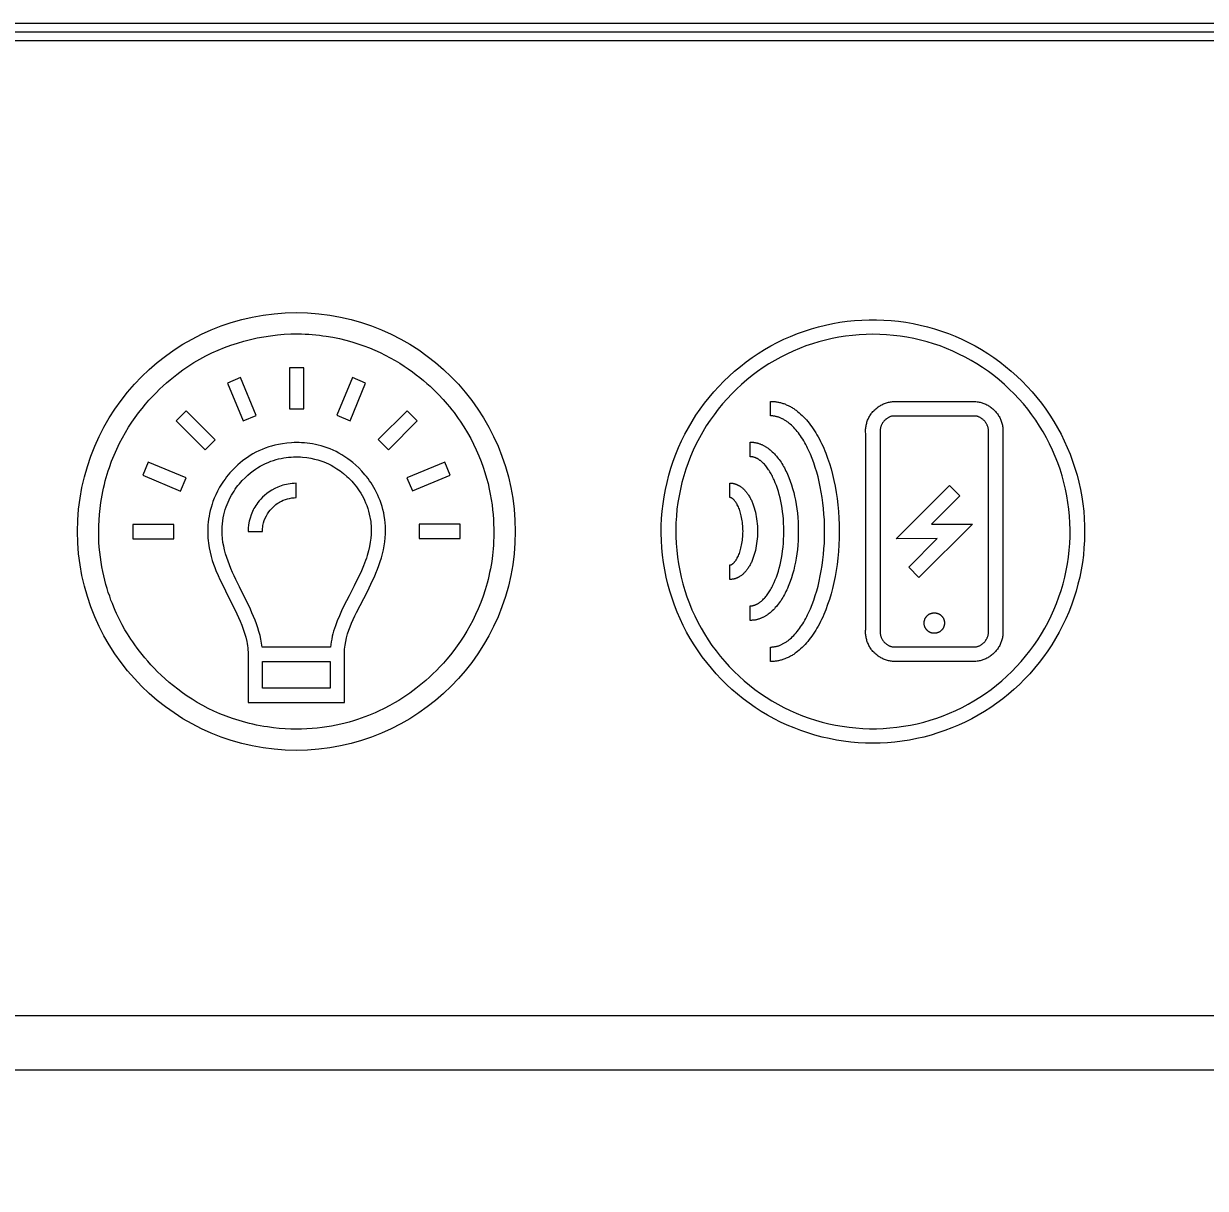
# Model space of a CAD drawing. Header units: millimetres. Extents: x -279 to 4999, y 61 to 3536.
# Drawn here: x 357.7 to 503.2, y 3131.1 to 3274.5 of the extents above; entities that cross this region are included whole.
import ezdxf

# ---------------------------------------------------------------- set-up
doc = ezdxf.new("R2010")
doc.units = ezdxf.units.MM
doc.layers.add('ZANO_R', color=7, linetype='Continuous', lineweight=0)
doc.layers.add('ZANO_W', color=1, linetype='Continuous', lineweight=0)
doc.styles.add('Arial', font='arial.ttf')
doc.styles.get("Standard").update_dxf_attribs({"font": 'ARIALUNI.TTF'})
doc.dimstyles.new('pl i ang', dxfattribs={"dimtxt": 50, "dimasz": 50, "dimexe": 1.25, "dimexo": 0.625, "dimgap": 10, "dimtad": 1, "dimtoh": 1, "dimtxsty": 'Standard', "dimcen": 2.5, "dimclrd": 1, "dimclre": 1, "dimclrt": 1, "dimadec": 0, "dimazin": 0, "dimtfac": 1, "dimtmove": 0, "dimatfit": 3, "dimfxl": 1, "dimarcsym": 1})

# ---------------------------------------------------------------- blocks, each defined once
blk = doc.blocks.new('*D420')
at = {"layer": 'ZANO_W', "color": 1, "lineweight": -2}
blk.add_arc((3828.64, 2822.36), 150.81, 99.5517, 164.7582, dxfattribs=at)
at = {"layer": 'ZANO_W', "color": 1}
for points in [[(3803.84, 2964.42), (3803.39, 2977.74), (3843.59, 2972.43)], [(3676.53, 2862.89), (3689.74, 2861.12), (3677.83, 2822.36)]]:
    blk.add_solid(points, dxfattribs=at)
at = {"layer": 'ZANO_W', "color": 1, "insert": (3706.83, 2956.91), "char_height": 40, "attachment_point": 5, "rotation": 42.155, "style": 'Arial'}
blk.add_mtext('96%%d', dxfattribs=at)

msp = doc.modelspace()

# ---------------------------------------------------------------- linework, layer by layer
at = {"layer": 'ZANO_R'}
for p, q in [((2672.69, 3274.48), (191.52, 3274.48)), ((191.1, 3273.48), (2673.1, 3273.48)), ((2678.9, 3272.36), (188.22, 3272.36)), ((300.22, 3152.36), (2566.9, 3152.36)), ((2573.35, 3145.62), (293.57, 3145.62))]:
    msp.add_line(p, q, dxfattribs=at)
for points in [[(462.26, 3185.88), (461.36, 3185.89), (460.45, 3185.94), (459.55, 3186.02), (458.65, 3186.13), (457.76, 3186.27), (456.87, 3186.44), (455.99, 3186.64), (455.11, 3186.88), (454.25, 3187.14), (453.39, 3187.43), (452.54, 3187.76), (451.71, 3188.11), (450.89, 3188.49), (450.08, 3188.9), (449.29, 3189.33), (448.51, 3189.8), (447.75, 3190.29), (447.01, 3190.8), (446.28, 3191.35), (445.58, 3191.91), (444.89, 3192.5), (444.23, 3193.12), (443.59, 3193.76), (442.97, 3194.41), (442.37, 3195.1), (441.8, 3195.8), (441.25, 3196.52), (440.72, 3197.25), (440.23, 3198.01), (439.76, 3198.78), (439.31, 3199.57), (438.9, 3200.38), (438.51, 3201.19), (438.15, 3202.03), (437.82, 3202.87), (437.52, 3203.72), (437.25, 3204.59), (437.01, 3205.46), (436.8, 3206.34), (436.62, 3207.23), (436.47, 3208.12), (436.35, 3209.02), (436.27, 3209.92), (436.21, 3210.82), (436.19, 3211.72), (436.2, 3212.63), (436.23, 3213.53), (436.31, 3214.44), (436.41, 3215.34), (436.54, 3216.23), (436.7, 3217.12), (436.9, 3218), (437.12, 3218.88), (437.38, 3219.75), (437.67, 3220.61), (437.98, 3221.46), (438.33, 3222.29), (438.7, 3223.12), (439.1, 3223.93), (439.53, 3224.73), (439.99, 3225.51), (440.47, 3226.27), (440.98, 3227.02), (441.52, 3227.75), (442.08, 3228.46), (442.66, 3229.15), (443.27, 3229.82), (443.9, 3230.47), (444.56, 3231.09), (445.23, 3231.7), (445.93, 3232.28), (446.64, 3232.83), (447.38, 3233.36), (448.13, 3233.86), (448.9, 3234.34), (449.68, 3234.79), (450.48, 3235.21), (451.3, 3235.61), (452.12, 3235.97), (452.96, 3236.31), (453.82, 3236.62), (454.68, 3236.9), (455.55, 3237.15), (456.43, 3237.36), (457.31, 3237.55), (458.2, 3237.71), (459.1, 3237.83), (460, 3237.93), (460.9, 3237.99), (461.81, 3238.02), (462.71, 3238.02), (463.62, 3237.99), (464.52, 3237.93), (465.42, 3237.83), (466.32, 3237.71), (467.21, 3237.55), (468.09, 3237.36), (468.97, 3237.15), (469.84, 3236.9), (470.7, 3236.62), (471.55, 3236.31), (472.39, 3235.98), (473.22, 3235.61), (474.04, 3235.21), (474.84, 3234.79), (475.62, 3234.34), (476.39, 3233.86), (477.14, 3233.36), (477.88, 3232.83), (478.59, 3232.28), (479.29, 3231.7), (479.96, 3231.09), (480.62, 3230.47), (481.25, 3229.82), (481.86, 3229.15), (482.44, 3228.46), (483, 3227.75), (483.54, 3227.02), (484.05, 3226.27), (484.53, 3225.51), (484.99, 3224.73), (485.42, 3223.93), (485.82, 3223.12), (486.19, 3222.3), (486.54, 3221.46), (486.85, 3220.61), (487.14, 3219.75), (487.4, 3218.88), (487.62, 3218.01), (487.82, 3217.12), (487.98, 3216.23), (488.11, 3215.34), (488.21, 3214.44), (488.29, 3213.54), (488.32, 3212.63), (488.33, 3211.73), (488.31, 3210.82), (488.25, 3209.92), (488.17, 3209.02), (488.05, 3208.12), (487.9, 3207.23), (487.72, 3206.34), (487.51, 3205.46), (487.27, 3204.59), (487, 3203.72), (486.7, 3202.87), (486.37, 3202.03), (486.01, 3201.2), (485.62, 3200.38), (485.21, 3199.57), (484.76, 3198.79), (484.29, 3198.01), (483.8, 3197.26), (483.27, 3196.52), (482.73, 3195.8), (482.15, 3195.1), (481.56, 3194.42), (480.94, 3193.76), (480.29, 3193.12), (479.63, 3192.51), (478.94, 3191.91), (478.24, 3191.35), (477.51, 3190.81), (476.77, 3190.29), (476.01, 3189.8), (475.23, 3189.33), (474.44, 3188.9), (473.63, 3188.49), (472.81, 3188.11), (471.98, 3187.76), (471.13, 3187.43), (470.27, 3187.14), (469.41, 3186.88), (468.53, 3186.64), (467.65, 3186.44), (466.76, 3186.27), (465.87, 3186.13), (464.97, 3186.02), (464.07, 3185.94), (463.17, 3185.89)], [(391.42, 3236.28), (391.88, 3236.27), (392.33, 3236.25), (392.78, 3236.23), (393.22, 3236.2), (393.65, 3236.16), (394.09, 3236.12), (394.51, 3236.06), (394.93, 3236), (395.76, 3235.86), (396.56, 3235.7), (397.34, 3235.51), (398.1, 3235.3), (398.84, 3235.07), (399.56, 3234.82), (400.26, 3234.55), (400.93, 3234.27), (401.58, 3233.97), (402.21, 3233.66), (402.82, 3233.33), (403.41, 3233), (403.98, 3232.66), (404.52, 3232.31), (405.04, 3231.96), (405.54, 3231.61), (406.02, 3231.25), (406.48, 3230.89), (406.91, 3230.54), (407.33, 3230.18), (407.72, 3229.83), (408.09, 3229.49), (408.43, 3229.15), (408.76, 3228.83), (409.34, 3228.2), (409.84, 3227.64), (410.13, 3227.29), (410.41, 3226.94), (410.68, 3226.59), (410.94, 3226.24), (411.19, 3225.88), (411.44, 3225.53), (411.9, 3224.82), (412.33, 3224.11), (412.73, 3223.4), (413.09, 3222.69), (413.42, 3221.99), (413.73, 3221.28), (414.01, 3220.58), (414.26, 3219.89), (414.48, 3219.2), (414.68, 3218.52), (414.86, 3217.84), (415.01, 3217.18), (415.14, 3216.53), (415.25, 3215.88), (415.35, 3215.25), (415.42, 3214.63), (415.48, 3214.03), (415.52, 3213.44), (415.55, 3212.87), (415.57, 3212.31), (415.57, 3211.77), (415.57, 3211.26), (415.55, 3210.76), (415.52, 3210.28), (415.49, 3209.83), (415.41, 3208.99), (415.31, 3208.25), (415.23, 3207.79), (415.15, 3207.34), (415.06, 3206.9), (414.96, 3206.46), (414.86, 3206.03), (414.75, 3205.6), (414.63, 3205.19), (414.51, 3204.77), (414.25, 3203.97), (413.96, 3203.19), (413.65, 3202.44), (413.33, 3201.71), (412.99, 3201), (412.63, 3200.32), (412.25, 3199.67), (411.87, 3199.04), (411.47, 3198.43), (411.06, 3197.85), (410.65, 3197.29), (410.22, 3196.75), (409.8, 3196.24), (409.36, 3195.74), (408.93, 3195.28), (408.5, 3194.83), (408.07, 3194.41), (407.64, 3194), (407.22, 3193.62), (406.8, 3193.27), (406.39, 3192.93), (405.99, 3192.61), (405.6, 3192.32), (405.22, 3192.04), (404.86, 3191.79), (404.51, 3191.56), (403.86, 3191.15), (403.34, 3190.84), (402.75, 3190.51), (402.09, 3190.17), (401.36, 3189.81), (400.97, 3189.64), (400.56, 3189.46), (400.14, 3189.29), (399.7, 3189.12), (399.24, 3188.95), (398.77, 3188.79), (398.28, 3188.64), (397.78, 3188.49), (397.26, 3188.35), (396.72, 3188.22), (396.17, 3188.1), (395.6, 3187.99), (395.02, 3187.9), (394.43, 3187.81), (393.82, 3187.74), (393.2, 3187.68), (392.56, 3187.64), (391.91, 3187.62), (391.24, 3187.61), (390.56, 3187.62), (389.87, 3187.66), (389.16, 3187.71), (388.44, 3187.78), (387.71, 3187.88), (387.25, 3187.95), (386.8, 3188.03), (386.35, 3188.12), (385.91, 3188.21), (385.47, 3188.31), (385.04, 3188.42), (384.62, 3188.54), (384.21, 3188.66), (383.8, 3188.78), (383.4, 3188.92), (382.61, 3189.2), (381.85, 3189.51), (381.11, 3189.83), (380.4, 3190.17), (379.72, 3190.53), (379.06, 3190.9), (378.42, 3191.29), (377.81, 3191.69), (377.22, 3192.1), (376.65, 3192.52), (376.11, 3192.94), (375.59, 3193.37), (375.1, 3193.8), (374.62, 3194.24), (374.17, 3194.68), (373.75, 3195.11), (373.34, 3195.54), (372.96, 3195.97), (372.6, 3196.39), (372.25, 3196.8), (371.94, 3197.21), (371.64, 3197.6), (371.36, 3197.98), (371.11, 3198.35), (370.87, 3198.7), (370.46, 3199.34), (370.15, 3199.86), (369.82, 3200.46), (369.48, 3201.12), (369.12, 3201.85), (368.95, 3202.24), (368.77, 3202.65), (368.6, 3203.07), (368.43, 3203.51), (368.27, 3203.97), (368.1, 3204.44), (367.95, 3204.93), (367.8, 3205.43), (367.66, 3205.95), (367.53, 3206.49), (367.41, 3207.04), (367.3, 3207.6), (367.21, 3208.18), (367.12, 3208.78), (367.05, 3209.39), (366.99, 3210.01), (366.95, 3210.65), (366.93, 3211.3), (366.92, 3211.97), (366.94, 3212.65), (366.97, 3213.34), (367.02, 3214.05), (367.09, 3214.77), (367.19, 3215.5), (367.26, 3215.96), (367.34, 3216.41), (367.43, 3216.86), (367.52, 3217.3), (367.63, 3217.74), (367.73, 3218.17), (367.85, 3218.59), (367.97, 3219), (368.1, 3219.41), (368.23, 3219.81), (368.51, 3220.6), (368.82, 3221.36), (369.14, 3222.1), (369.48, 3222.81), (369.84, 3223.49), (370.21, 3224.15), (370.6, 3224.79), (371, 3225.4), (371.41, 3225.99), (371.83, 3226.56), (372.25, 3227.1), (372.68, 3227.62), (373.11, 3228.11), (373.55, 3228.59), (373.99, 3229.04), (374.42, 3229.46), (374.85, 3229.87), (375.28, 3230.25), (375.7, 3230.61), (376.11, 3230.95), (376.52, 3231.27), (376.91, 3231.57), (377.29, 3231.85), (377.66, 3232.1), (378.01, 3232.34), (378.65, 3232.75), (379.01, 3232.96), (379.37, 3233.17), (380.1, 3233.56), (380.85, 3233.93), (381.62, 3234.27), (382.4, 3234.59), (383.19, 3234.88), (383.99, 3235.15), (384.79, 3235.38), (385.61, 3235.59), (386.43, 3235.78), (387.26, 3235.93), (388.09, 3236.06), (388.92, 3236.16), (389.76, 3236.23), (390.59, 3236.27), (391, 3236.28)], [(462.26, 3236.23), (461.42, 3236.22), (460.58, 3236.18), (459.74, 3236.1), (458.9, 3236), (458.07, 3235.87), (457.24, 3235.71), (456.42, 3235.52), (455.6, 3235.3), (454.8, 3235.06), (454, 3234.79), (453.21, 3234.49), (452.44, 3234.16), (451.67, 3233.8), (450.92, 3233.42), (450.18, 3233.02), (449.46, 3232.58), (448.75, 3232.13), (448.06, 3231.65), (447.38, 3231.14), (446.72, 3230.61), (446.09, 3230.06), (445.47, 3229.49), (444.87, 3228.9), (444.29, 3228.28), (443.73, 3227.65), (443.2, 3227), (442.69, 3226.33), (442.2, 3225.64), (441.74, 3224.94), (441.3, 3224.22), (440.89, 3223.48), (440.5, 3222.73), (440.14, 3221.97), (439.81, 3221.2), (439.5, 3220.41), (439.22, 3219.62), (438.97, 3218.81), (438.74, 3218), (438.55, 3217.18), (438.38, 3216.35), (438.24, 3215.52), (438.13, 3214.69), (438.05, 3213.85), (438, 3213.01), (437.98, 3212.16), (437.99, 3211.32), (438.02, 3210.48), (438.09, 3209.64), (438.18, 3208.8), (438.31, 3207.97), (438.46, 3207.14), (438.64, 3206.31), (438.85, 3205.5), (439.09, 3204.69), (439.35, 3203.89), (439.65, 3203.1), (439.97, 3202.32), (440.32, 3201.55), (440.69, 3200.8), (441.09, 3200.06), (441.52, 3199.33), (441.97, 3198.62), (442.44, 3197.92), (442.94, 3197.24), (443.46, 3196.58), (444.01, 3195.93), (444.57, 3195.31), (445.16, 3194.71), (445.77, 3194.12), (446.4, 3193.56), (447.05, 3193.02), (447.71, 3192.51), (448.4, 3192.01), (449.1, 3191.54), (449.81, 3191.1), (450.55, 3190.68), (451.29, 3190.29), (452.05, 3189.92), (452.82, 3189.58), (453.6, 3189.26), (454.4, 3188.98), (455.2, 3188.72), (456.01, 3188.49), (456.83, 3188.28), (457.65, 3188.11), (458.48, 3187.96), (459.32, 3187.85), (460.15, 3187.76), (461, 3187.7), (461.84, 3187.67), (462.68, 3187.67), (463.52, 3187.7), (464.36, 3187.76), (465.2, 3187.85), (466.04, 3187.96), (466.87, 3188.11), (467.69, 3188.28), (468.51, 3188.49), (469.32, 3188.72), (470.12, 3188.98), (470.92, 3189.26), (471.7, 3189.58), (472.47, 3189.92), (473.23, 3190.29), (473.97, 3190.68), (474.7, 3191.1), (475.42, 3191.54), (476.12, 3192.01), (476.8, 3192.51), (477.47, 3193.02), (478.12, 3193.56), (478.75, 3194.12), (479.36, 3194.71), (479.94, 3195.31), (480.51, 3195.93), (481.06, 3196.58), (481.58, 3197.24), (482.08, 3197.92), (482.55, 3198.61), (483, 3199.33), (483.43, 3200.05), (483.83, 3200.8), (484.2, 3201.55), (484.55, 3202.32), (484.87, 3203.1), (485.16, 3203.89), (485.43, 3204.69), (485.67, 3205.5), (485.88, 3206.31), (486.06, 3207.14), (486.21, 3207.96), (486.34, 3208.8), (486.43, 3209.64), (486.5, 3210.48), (486.53, 3211.32), (486.54, 3212.16), (486.52, 3213), (486.47, 3213.85), (486.39, 3214.68), (486.28, 3215.52), (486.14, 3216.35), (485.97, 3217.18), (485.78, 3218), (485.55, 3218.81), (485.3, 3219.61), (485.02, 3220.41), (484.71, 3221.19), (484.38, 3221.97), (484.02, 3222.73), (483.63, 3223.48), (483.22, 3224.21), (482.78, 3224.93), (482.32, 3225.64), (481.83, 3226.33), (481.32, 3227), (480.79, 3227.65), (480.23, 3228.28), (479.65, 3228.9), (479.05, 3229.49), (478.44, 3230.06), (477.8, 3230.61), (477.14, 3231.14), (476.47, 3231.65), (475.77, 3232.13), (475.07, 3232.58), (474.34, 3233.02), (473.6, 3233.42), (472.85, 3233.8), (472.09, 3234.16), (471.31, 3234.49), (470.52, 3234.79), (469.72, 3235.06), (468.92, 3235.3), (468.1, 3235.52), (467.28, 3235.71), (466.45, 3235.87), (465.62, 3236), (464.79, 3236.1), (463.95, 3236.18), (463.1, 3236.22)], [(392.18, 3227.05), (392.18, 3232.09), (390.42, 3232.09), (390.42, 3227.05)], [(384.69, 3225.57), (386.32, 3226.25), (384.39, 3230.91), (382.76, 3230.23)], [(397.87, 3225.58), (399.79, 3230.23), (398.17, 3230.91), (396.24, 3226.26)], [(449.66, 3195.93), (449.66, 3197.72), (449.75, 3197.72), (449.83, 3197.73), (449.92, 3197.73), (450, 3197.74), (450.08, 3197.75), (450.17, 3197.77), (450.25, 3197.78), (450.33, 3197.8), (450.42, 3197.82), (450.5, 3197.84), (450.58, 3197.86), (450.66, 3197.89), (450.74, 3197.92), (450.82, 3197.95), (450.9, 3197.98), (450.99, 3198.02), (451.07, 3198.06), (451.14, 3198.1), (451.22, 3198.14), (451.3, 3198.18), (451.38, 3198.23), (451.46, 3198.27), (451.54, 3198.32), (451.62, 3198.38), (451.69, 3198.43), (451.77, 3198.49), (451.85, 3198.54), (451.92, 3198.6), (452, 3198.67), (452.07, 3198.73), (452.22, 3198.86), (452.37, 3199), (452.52, 3199.15), (452.66, 3199.31), (452.8, 3199.47), (452.94, 3199.64), (453.08, 3199.82), (453.22, 3200), (453.35, 3200.19), (453.48, 3200.39), (453.61, 3200.59), (453.74, 3200.8), (453.86, 3201.02), (453.99, 3201.24), (454.11, 3201.47), (454.22, 3201.7), (454.34, 3201.95), (454.56, 3202.44), (454.77, 3202.96), (454.97, 3203.5), (455.16, 3204.06), (455.33, 3204.64), (455.5, 3205.23), (455.65, 3205.85), (455.78, 3206.47), (455.9, 3207.12), (456.01, 3207.77), (456.1, 3208.44), (456.17, 3209.12), (456.23, 3209.82), (456.28, 3210.52), (456.3, 3211.23), (456.31, 3211.95), (456.3, 3212.67), (456.28, 3213.38), (456.23, 3214.08), (456.17, 3214.78), (456.1, 3215.46), (456.01, 3216.13), (455.9, 3216.78), (455.78, 3217.43), (455.65, 3218.05), (455.5, 3218.67), (455.33, 3219.26), (455.16, 3219.84), (454.97, 3220.4), (454.77, 3220.94), (454.56, 3221.46), (454.34, 3221.96), (454.22, 3222.2), (454.11, 3222.43), (453.99, 3222.66), (453.86, 3222.88), (453.74, 3223.1), (453.61, 3223.31), (453.48, 3223.51), (453.35, 3223.71), (453.22, 3223.9), (453.08, 3224.08), (452.94, 3224.26), (452.8, 3224.43), (452.66, 3224.59), (452.52, 3224.75), (452.37, 3224.9), (452.22, 3225.04), (452.07, 3225.17), (452, 3225.24), (451.92, 3225.3), (451.85, 3225.36), (451.77, 3225.42), (451.69, 3225.47), (451.62, 3225.53), (451.54, 3225.58), (451.46, 3225.63), (451.38, 3225.67), (451.3, 3225.72), (451.22, 3225.76), (451.14, 3225.81), (451.07, 3225.84), (450.99, 3225.88), (450.9, 3225.92), (450.82, 3225.95), (450.74, 3225.98), (450.66, 3226.01), (450.58, 3226.04), (450.5, 3226.06), (450.42, 3226.08), (450.33, 3226.1), (450.25, 3226.12), (450.17, 3226.13), (450.08, 3226.15), (450, 3226.16), (449.92, 3226.17), (449.83, 3226.17), (449.75, 3226.18), (449.66, 3226.18), (449.66, 3227.97), (449.78, 3227.97), (449.89, 3227.96), (450, 3227.96), (450.11, 3227.95), (450.21, 3227.94), (450.32, 3227.92), (450.43, 3227.91), (450.54, 3227.89), (450.65, 3227.87), (450.75, 3227.84), (450.86, 3227.82), (450.97, 3227.79), (451.07, 3227.76), (451.18, 3227.72), (451.28, 3227.69), (451.39, 3227.65), (451.49, 3227.61), (451.59, 3227.56), (451.7, 3227.52), (451.8, 3227.47), (451.9, 3227.42), (452, 3227.37), (452.1, 3227.32), (452.2, 3227.26), (452.3, 3227.2), (452.4, 3227.14), (452.5, 3227.08), (452.59, 3227.01), (452.69, 3226.94), (452.79, 3226.87), (452.98, 3226.73), (453.17, 3226.57), (453.35, 3226.41), (453.54, 3226.24), (453.72, 3226.06), (453.9, 3225.87), (454.07, 3225.68), (454.24, 3225.48), (454.41, 3225.27), (454.58, 3225.05), (454.74, 3224.83), (454.9, 3224.59), (455.06, 3224.35), (455.22, 3224.11), (455.37, 3223.85), (455.51, 3223.59), (455.66, 3223.33), (455.8, 3223.05), (455.94, 3222.77), (456.07, 3222.49), (456.2, 3222.2), (456.33, 3221.9), (456.45, 3221.59), (456.68, 3220.97), (456.9, 3220.32), (457.1, 3219.65), (457.28, 3218.95), (457.45, 3218.24), (457.6, 3217.51), (457.73, 3216.76), (457.84, 3216), (457.93, 3215.22), (458.01, 3214.42), (458.06, 3213.61), (458.09, 3212.79), (458.1, 3211.95), (458.09, 3211.11), (458.06, 3210.29), (458.01, 3209.48), (457.93, 3208.68), (457.84, 3207.9), (457.73, 3207.14), (457.6, 3206.39), (457.45, 3205.66), (457.28, 3204.95), (457.1, 3204.26), (456.9, 3203.58), (456.68, 3202.94), (456.45, 3202.31), (456.33, 3202), (456.2, 3201.71), (456.07, 3201.41), (455.94, 3201.13), (455.8, 3200.85), (455.66, 3200.57), (455.51, 3200.31), (455.37, 3200.05), (455.22, 3199.79), (455.06, 3199.55), (454.9, 3199.31), (454.74, 3199.08), (454.58, 3198.85), (454.41, 3198.63), (454.24, 3198.42), (454.07, 3198.22), (453.9, 3198.03), (453.72, 3197.84), (453.54, 3197.66), (453.35, 3197.49), (453.17, 3197.33), (452.98, 3197.17), (452.79, 3197.03), (452.69, 3196.96), (452.59, 3196.89), (452.5, 3196.82), (452.4, 3196.76), (452.3, 3196.7), (452.2, 3196.64), (452.1, 3196.59), (452, 3196.53), (451.9, 3196.48), (451.8, 3196.43), (451.7, 3196.38), (451.59, 3196.34), (451.49, 3196.29), (451.39, 3196.25), (451.28, 3196.21), (451.18, 3196.18), (451.07, 3196.15), (450.97, 3196.11), (450.86, 3196.09), (450.75, 3196.06), (450.65, 3196.04), (450.54, 3196.01), (450.43, 3196), (450.32, 3195.98), (450.21, 3195.97), (450.11, 3195.95), (450, 3195.94), (449.89, 3195.94), (449.78, 3195.93)], [(474.95, 3195.95), (464.68, 3195.95), (464.55, 3195.97), (464.43, 3195.98), (464.3, 3196.01), (464.18, 3196.03), (464.06, 3196.06), (463.94, 3196.1), (463.82, 3196.14), (463.7, 3196.18), (463.58, 3196.23), (463.46, 3196.28), (463.35, 3196.34), (463.24, 3196.4), (463.13, 3196.46), (463.02, 3196.53), (462.92, 3196.6), (462.82, 3196.67), (462.72, 3196.75), (462.62, 3196.83), (462.53, 3196.91), (462.43, 3197), (462.35, 3197.09), (462.26, 3197.18), (462.18, 3197.28), (462.1, 3197.38), (462.03, 3197.48), (461.96, 3197.59), (461.89, 3197.69), (461.82, 3197.8), (461.76, 3197.91), (461.71, 3198.03), (461.66, 3198.14), (461.61, 3198.26), (461.56, 3198.38), (461.52, 3198.5), (461.49, 3198.62), (461.46, 3198.74), (461.43, 3198.86), (461.41, 3198.99), (461.39, 3199.11), (461.37, 3199.24), (461.36, 3199.36), (461.36, 3199.49), (461.36, 3199.62), (461.36, 3199.74), (461.37, 3199.87), (461.37, 3224.03), (461.36, 3224.16), (461.36, 3224.28), (461.36, 3224.41), (461.36, 3224.54), (461.37, 3224.66), (461.39, 3224.79), (461.41, 3224.91), (461.43, 3225.04), (461.46, 3225.16), (461.49, 3225.28), (461.52, 3225.4), (461.56, 3225.52), (461.61, 3225.64), (461.66, 3225.76), (461.71, 3225.87), (461.76, 3225.99), (461.82, 3226.1), (461.89, 3226.21), (461.96, 3226.31), (462.03, 3226.42), (462.1, 3226.52), (462.18, 3226.62), (462.26, 3226.72), (462.35, 3226.81), (462.43, 3226.9), (462.53, 3226.99), (462.62, 3227.07), (462.72, 3227.15), (462.82, 3227.23), (462.92, 3227.3), (463.02, 3227.38), (463.13, 3227.44), (463.24, 3227.51), (463.35, 3227.56), (463.46, 3227.62), (463.58, 3227.67), (463.7, 3227.72), (463.82, 3227.76), (463.94, 3227.8), (464.06, 3227.84), (464.18, 3227.87), (464.3, 3227.89), (464.43, 3227.92), (464.55, 3227.93), (464.68, 3227.95), (474.95, 3227.95), (475.08, 3227.93), (475.2, 3227.92), (475.33, 3227.89), (475.45, 3227.87), (475.57, 3227.84), (475.69, 3227.8), (475.81, 3227.76), (475.93, 3227.72), (476.05, 3227.67), (476.17, 3227.62), (476.28, 3227.56), (476.39, 3227.51), (476.5, 3227.44), (476.61, 3227.38), (476.71, 3227.3), (476.81, 3227.23), (476.91, 3227.15), (477.01, 3227.07), (477.1, 3226.99), (477.2, 3226.9), (477.28, 3226.81), (477.37, 3226.72), (477.45, 3226.62), (477.53, 3226.52), (477.6, 3226.42), (477.67, 3226.31), (477.74, 3226.21), (477.81, 3226.1), (477.87, 3225.99), (477.92, 3225.87), (477.97, 3225.76), (478.02, 3225.64), (478.07, 3225.52), (478.11, 3225.4), (478.14, 3225.28), (478.17, 3225.16), (478.2, 3225.04), (478.22, 3224.91), (478.24, 3224.79), (478.26, 3224.66), (478.27, 3224.54), (478.27, 3224.41), (478.27, 3224.28), (478.27, 3224.16), (478.26, 3224.03), (478.26, 3199.87), (478.27, 3199.74), (478.27, 3199.62), (478.27, 3199.49), (478.27, 3199.36), (478.26, 3199.24), (478.24, 3199.11), (478.22, 3198.99), (478.2, 3198.86), (478.17, 3198.74), (478.14, 3198.62), (478.11, 3198.5), (478.07, 3198.38), (478.02, 3198.26), (477.97, 3198.14), (477.92, 3198.03), (477.87, 3197.91), (477.81, 3197.8), (477.74, 3197.69), (477.67, 3197.59), (477.6, 3197.48), (477.53, 3197.38), (477.45, 3197.28), (477.37, 3197.18), (477.28, 3197.09), (477.2, 3197), (477.1, 3196.91), (477.01, 3196.83), (476.91, 3196.75), (476.81, 3196.67), (476.71, 3196.6), (476.61, 3196.53), (476.5, 3196.46), (476.39, 3196.4), (476.28, 3196.34), (476.17, 3196.28), (476.05, 3196.23), (475.93, 3196.18), (475.81, 3196.14), (475.69, 3196.1), (475.57, 3196.06), (475.45, 3196.03), (475.33, 3196.01), (475.2, 3195.98), (475.08, 3195.97)], [(380.01, 3222.01), (381.26, 3223.25), (377.69, 3226.82), (376.44, 3225.58)], [(402.59, 3222.02), (406.15, 3225.58), (404.9, 3226.82), (401.34, 3223.26)], [(464.68, 3226.16), (464.61, 3226.14), (464.55, 3226.13), (464.48, 3226.11), (464.42, 3226.09), (464.36, 3226.06), (464.3, 3226.04), (464.24, 3226.01), (464.18, 3225.98), (464.12, 3225.95), (464.06, 3225.91), (464, 3225.88), (463.95, 3225.84), (463.9, 3225.8), (463.84, 3225.76), (463.79, 3225.71), (463.74, 3225.67), (463.7, 3225.62), (463.65, 3225.57), (463.6, 3225.52), (463.56, 3225.47), (463.52, 3225.42), (463.48, 3225.36), (463.45, 3225.31), (463.41, 3225.25), (463.38, 3225.19), (463.35, 3225.13), (463.32, 3225.07), (463.29, 3225.01), (463.27, 3224.95), (463.24, 3224.89), (463.22, 3224.83), (463.21, 3224.76), (463.19, 3224.7), (463.18, 3224.63), (463.16, 3224.56), (463.16, 3224.5), (463.15, 3224.43), (463.14, 3224.37), (463.14, 3224.3), (463.14, 3224.23), (463.14, 3224.17), (463.15, 3224.1), (463.16, 3224.03), (463.16, 3199.87), (463.15, 3199.8), (463.14, 3199.74), (463.14, 3199.67), (463.14, 3199.6), (463.14, 3199.54), (463.15, 3199.47), (463.16, 3199.4), (463.16, 3199.34), (463.18, 3199.27), (463.19, 3199.21), (463.21, 3199.14), (463.22, 3199.08), (463.24, 3199.01), (463.27, 3198.95), (463.29, 3198.89), (463.32, 3198.83), (463.35, 3198.77), (463.38, 3198.71), (463.41, 3198.65), (463.45, 3198.59), (463.48, 3198.54), (463.52, 3198.48), (463.56, 3198.43), (463.6, 3198.38), (463.65, 3198.33), (463.7, 3198.28), (463.74, 3198.23), (463.79, 3198.19), (463.84, 3198.14), (463.9, 3198.1), (463.95, 3198.06), (464, 3198.02), (464.06, 3197.99), (464.12, 3197.95), (464.18, 3197.92), (464.24, 3197.89), (464.3, 3197.86), (464.36, 3197.84), (464.42, 3197.82), (464.48, 3197.79), (464.55, 3197.77), (464.61, 3197.76), (464.68, 3197.74), (474.95, 3197.74), (475.02, 3197.76), (475.08, 3197.77), (475.15, 3197.79), (475.21, 3197.82), (475.27, 3197.84), (475.33, 3197.86), (475.39, 3197.89), (475.45, 3197.92), (475.51, 3197.95), (475.57, 3197.99), (475.63, 3198.02), (475.68, 3198.06), (475.74, 3198.1), (475.79, 3198.14), (475.84, 3198.19), (475.89, 3198.23), (475.94, 3198.28), (475.98, 3198.33), (476.03, 3198.38), (476.07, 3198.43), (476.11, 3198.48), (476.15, 3198.54), (476.18, 3198.59), (476.22, 3198.65), (476.25, 3198.71), (476.28, 3198.77), (476.31, 3198.83), (476.34, 3198.89), (476.36, 3198.95), (476.39, 3199.01), (476.41, 3199.08), (476.43, 3199.14), (476.44, 3199.21), (476.45, 3199.27), (476.47, 3199.34), (476.48, 3199.4), (476.48, 3199.47), (476.49, 3199.54), (476.49, 3199.6), (476.49, 3199.67), (476.49, 3199.74), (476.48, 3199.8), (476.47, 3199.87), (476.47, 3224.03), (476.48, 3224.1), (476.49, 3224.17), (476.49, 3224.23), (476.49, 3224.3), (476.49, 3224.37), (476.48, 3224.43), (476.48, 3224.5), (476.47, 3224.56), (476.45, 3224.63), (476.44, 3224.7), (476.43, 3224.76), (476.41, 3224.83), (476.39, 3224.89), (476.36, 3224.95), (476.34, 3225.01), (476.31, 3225.07), (476.28, 3225.13), (476.25, 3225.19), (476.22, 3225.25), (476.18, 3225.31), (476.15, 3225.36), (476.11, 3225.42), (476.07, 3225.47), (476.03, 3225.52), (475.98, 3225.57), (475.94, 3225.62), (475.89, 3225.67), (475.84, 3225.71), (475.79, 3225.76), (475.74, 3225.8), (475.68, 3225.84), (475.63, 3225.88), (475.57, 3225.91), (475.51, 3225.95), (475.45, 3225.98), (475.39, 3226.01), (475.33, 3226.04), (475.27, 3226.06), (475.21, 3226.09), (475.15, 3226.11), (475.08, 3226.13), (475.02, 3226.14), (474.95, 3226.16)], [(385.31, 3190.91), (397.17, 3190.91), (397.18, 3195.67), (397.18, 3196.94), (397.2, 3197.48), (397.26, 3197.95), (397.34, 3198.41), (397.45, 3198.87), (397.57, 3199.33), (397.72, 3199.78), (397.88, 3200.23), (398.06, 3200.67), (398.26, 3201.12), (398.46, 3201.55), (398.67, 3201.99), (399.11, 3202.85), (399.56, 3203.71), (400, 3204.56), (400.44, 3205.45), (400.65, 3205.91), (400.86, 3206.36), (401.06, 3206.83), (401.24, 3207.3), (401.42, 3207.77), (401.58, 3208.24), (401.73, 3208.72), (401.87, 3209.21), (401.98, 3209.69), (402.08, 3210.18), (402.15, 3210.67), (402.21, 3211.16), (402.24, 3211.65), (402.24, 3212.15), (402.23, 3212.59), (402.2, 3213.02), (402.15, 3213.44), (402.08, 3213.86), (402.01, 3214.26), (401.91, 3214.64), (401.81, 3215.02), (401.7, 3215.39), (401.57, 3215.75), (401.43, 3216.09), (401.29, 3216.43), (401.13, 3216.75), (400.97, 3217.06), (400.8, 3217.36), (400.63, 3217.65), (400.45, 3217.93), (400.27, 3218.2), (400.08, 3218.46), (399.89, 3218.71), (399.7, 3218.94), (399.32, 3219.38), (398.94, 3219.77), (398.58, 3220.13), (398.23, 3220.43), (397.9, 3220.69), (397.6, 3220.91), (397.24, 3221.16), (396.87, 3221.39), (396.5, 3221.6), (396.14, 3221.79), (395.77, 3221.96), (395.41, 3222.12), (395.04, 3222.26), (394.68, 3222.38), (394.32, 3222.49), (393.96, 3222.58), (393.61, 3222.66), (393.26, 3222.73), (392.92, 3222.79), (392.58, 3222.83), (392.24, 3222.86), (391.91, 3222.88), (391.59, 3222.9), (391.27, 3222.9), (390.97, 3222.89), (390.67, 3222.88), (390.09, 3222.83), (389.55, 3222.76), (389.06, 3222.68), (388.6, 3222.58), (388.2, 3222.47), (387.85, 3222.36), (387.43, 3222.21), (387.03, 3222.05), (386.64, 3221.88), (386.27, 3221.7), (385.91, 3221.5), (385.56, 3221.3), (385.23, 3221.08), (384.92, 3220.86), (384.61, 3220.64), (384.32, 3220.4), (384.05, 3220.16), (383.79, 3219.92), (383.54, 3219.67), (383.3, 3219.42), (383.07, 3219.17), (382.86, 3218.91), (382.66, 3218.66), (382.47, 3218.4), (382.29, 3218.15), (382.12, 3217.9), (381.81, 3217.4), (381.55, 3216.92), (381.33, 3216.47), (381.14, 3216.04), (380.99, 3215.65), (380.87, 3215.3), (380.75, 3214.92), (380.65, 3214.55), (380.57, 3214.18), (380.5, 3213.82), (380.44, 3213.46), (380.4, 3213.11), (380.37, 3212.76), (380.35, 3212.42), (380.34, 3212.09), (380.34, 3211.76), (380.35, 3211.44), (380.37, 3211.13), (380.4, 3210.82), (380.43, 3210.52), (380.52, 3209.94), (380.64, 3209.39), (380.77, 3208.88), (380.91, 3208.39), (381.06, 3207.94), (381.21, 3207.53), (381.36, 3207.15), (381.63, 3206.51), (381.84, 3206.04), (382.06, 3205.57), (382.52, 3204.63), (382.99, 3203.7), (383.47, 3202.77), (383.92, 3201.83), (384.14, 3201.36), (384.34, 3200.89), (384.54, 3200.4), (384.71, 3199.92), (384.88, 3199.43), (385.02, 3198.93), (385.14, 3198.41), (385.19, 3198.15), (385.23, 3197.89), (385.27, 3197.63), (385.29, 3197.36), (385.31, 3197.1), (385.31, 3196.84)], [(447.15, 3201), (447.15, 3202.79), (447.2, 3202.79), (447.24, 3202.79), (447.29, 3202.79), (447.33, 3202.8), (447.38, 3202.81), (447.43, 3202.81), (447.47, 3202.82), (447.52, 3202.83), (447.57, 3202.84), (447.61, 3202.86), (447.66, 3202.87), (447.7, 3202.89), (447.75, 3202.9), (447.8, 3202.92), (447.84, 3202.94), (447.89, 3202.96), (447.94, 3202.98), (447.98, 3203.01), (448.03, 3203.03), (448.07, 3203.06), (448.12, 3203.08), (448.17, 3203.11), (448.21, 3203.14), (448.26, 3203.17), (448.3, 3203.2), (448.35, 3203.24), (448.4, 3203.27), (448.44, 3203.31), (448.53, 3203.38), (448.62, 3203.46), (448.71, 3203.55), (448.8, 3203.64), (448.89, 3203.73), (448.98, 3203.83), (449.06, 3203.93), (449.15, 3204.04), (449.23, 3204.15), (449.32, 3204.27), (449.4, 3204.39), (449.48, 3204.51), (449.56, 3204.64), (449.64, 3204.78), (449.72, 3204.91), (449.8, 3205.06), (449.88, 3205.2), (449.95, 3205.35), (450.02, 3205.51), (450.1, 3205.66), (450.23, 3205.99), (450.37, 3206.33), (450.49, 3206.69), (450.61, 3207.06), (450.72, 3207.45), (450.82, 3207.84), (450.91, 3208.26), (451, 3208.68), (451.07, 3209.12), (451.13, 3209.57), (451.19, 3210.03), (451.23, 3210.5), (451.26, 3210.98), (451.28, 3211.47), (451.28, 3211.97), (451.28, 3212.48), (451.26, 3212.97), (451.23, 3213.45), (451.19, 3213.92), (451.13, 3214.38), (451.07, 3214.83), (451, 3215.27), (450.91, 3215.69), (450.82, 3216.11), (450.72, 3216.5), (450.61, 3216.89), (450.49, 3217.26), (450.37, 3217.62), (450.23, 3217.96), (450.1, 3218.29), (450.02, 3218.44), (449.95, 3218.6), (449.88, 3218.75), (449.8, 3218.89), (449.72, 3219.04), (449.64, 3219.17), (449.56, 3219.31), (449.48, 3219.44), (449.4, 3219.56), (449.32, 3219.68), (449.23, 3219.8), (449.15, 3219.91), (449.06, 3220.02), (448.98, 3220.12), (448.89, 3220.22), (448.8, 3220.31), (448.71, 3220.4), (448.62, 3220.49), (448.53, 3220.57), (448.44, 3220.64), (448.4, 3220.68), (448.35, 3220.71), (448.3, 3220.74), (448.26, 3220.78), (448.21, 3220.81), (448.17, 3220.84), (448.12, 3220.87), (448.07, 3220.89), (448.03, 3220.92), (447.98, 3220.94), (447.94, 3220.97), (447.89, 3220.99), (447.84, 3221.01), (447.8, 3221.03), (447.75, 3221.05), (447.7, 3221.06), (447.66, 3221.08), (447.61, 3221.09), (447.57, 3221.11), (447.52, 3221.12), (447.47, 3221.13), (447.43, 3221.14), (447.38, 3221.14), (447.33, 3221.15), (447.29, 3221.15), (447.24, 3221.16), (447.2, 3221.16), (447.15, 3221.16), (447.15, 3222.95), (447.23, 3222.95), (447.31, 3222.95), (447.38, 3222.94), (447.46, 3222.94), (447.54, 3222.93), (447.61, 3222.92), (447.69, 3222.91), (447.76, 3222.9), (447.84, 3222.88), (447.92, 3222.86), (447.99, 3222.85), (448.06, 3222.83), (448.14, 3222.81), (448.21, 3222.78), (448.29, 3222.76), (448.36, 3222.73), (448.43, 3222.7), (448.5, 3222.67), (448.58, 3222.64), (448.65, 3222.61), (448.72, 3222.58), (448.79, 3222.54), (448.86, 3222.5), (448.93, 3222.47), (449, 3222.43), (449.07, 3222.38), (449.14, 3222.34), (449.21, 3222.3), (449.28, 3222.25), (449.34, 3222.2), (449.48, 3222.1), (449.61, 3222), (449.74, 3221.88), (449.87, 3221.77), (450, 3221.64), (450.12, 3221.52), (450.24, 3221.38), (450.37, 3221.24), (450.48, 3221.1), (450.6, 3220.95), (450.72, 3220.8), (450.83, 3220.64), (450.94, 3220.47), (451.05, 3220.31), (451.15, 3220.13), (451.26, 3219.95), (451.36, 3219.77), (451.46, 3219.58), (451.55, 3219.39), (451.65, 3219.2), (451.74, 3219), (451.83, 3218.79), (451.91, 3218.58), (452.08, 3218.15), (452.23, 3217.71), (452.37, 3217.25), (452.5, 3216.77), (452.62, 3216.29), (452.72, 3215.79), (452.81, 3215.27), (452.89, 3214.75), (452.96, 3214.21), (453.01, 3213.67), (453.04, 3213.11), (453.07, 3212.55), (453.07, 3211.97), (453.07, 3211.4), (453.04, 3210.84), (453.01, 3210.28), (452.96, 3209.74), (452.89, 3209.2), (452.81, 3208.68), (452.72, 3208.16), (452.62, 3207.66), (452.5, 3207.18), (452.37, 3206.7), (452.23, 3206.24), (452.08, 3205.8), (451.91, 3205.37), (451.83, 3205.16), (451.74, 3204.95), (451.65, 3204.75), (451.55, 3204.56), (451.46, 3204.37), (451.36, 3204.18), (451.26, 3204), (451.15, 3203.82), (451.05, 3203.64), (450.94, 3203.47), (450.83, 3203.31), (450.72, 3203.15), (450.6, 3203), (450.48, 3202.85), (450.37, 3202.7), (450.24, 3202.57), (450.12, 3202.43), (450, 3202.3), (449.87, 3202.18), (449.74, 3202.06), (449.61, 3201.95), (449.48, 3201.85), (449.34, 3201.75), (449.28, 3201.7), (449.21, 3201.65), (449.14, 3201.61), (449.07, 3201.57), (449, 3201.52), (448.93, 3201.48), (448.86, 3201.44), (448.79, 3201.41), (448.72, 3201.37), (448.65, 3201.34), (448.58, 3201.31), (448.5, 3201.27), (448.43, 3201.24), (448.36, 3201.22), (448.29, 3201.19), (448.21, 3201.17), (448.14, 3201.14), (448.06, 3201.12), (447.99, 3201.1), (447.92, 3201.08), (447.84, 3201.07), (447.76, 3201.05), (447.69, 3201.04), (447.61, 3201.03), (447.54, 3201.02), (447.46, 3201.01), (447.38, 3201.01), (447.31, 3201), (447.23, 3201)], [(377.01, 3216.93), (377.68, 3218.56), (373.02, 3220.49), (372.35, 3218.87)], [(395.45, 3197.72), (387.03, 3197.72), (386.97, 3198.2), (386.88, 3198.68), (386.78, 3199.15), (386.65, 3199.62), (386.51, 3200.09), (386.35, 3200.56), (386.18, 3201.02), (385.99, 3201.48), (385.79, 3201.94), (385.59, 3202.4), (385.16, 3203.31), (384.71, 3204.21), (384.26, 3205.12), (383.81, 3206.02), (383.6, 3206.47), (383.4, 3206.92), (383.2, 3207.38), (383.01, 3207.83), (382.84, 3208.29), (382.68, 3208.75), (382.54, 3209.21), (382.42, 3209.68), (382.31, 3210.14), (382.22, 3210.61), (382.16, 3211.09), (382.12, 3211.56), (382.11, 3212.04), (382.13, 3212.53), (382.16, 3212.91), (382.2, 3213.28), (382.26, 3213.63), (382.33, 3213.98), (382.41, 3214.32), (382.51, 3214.65), (382.61, 3214.97), (382.73, 3215.27), (382.85, 3215.57), (382.98, 3215.86), (383.12, 3216.14), (383.27, 3216.41), (383.42, 3216.67), (383.58, 3216.92), (383.74, 3217.16), (383.9, 3217.39), (384.07, 3217.61), (384.24, 3217.82), (384.59, 3218.22), (384.94, 3218.57), (385.28, 3218.89), (385.62, 3219.17), (385.93, 3219.42), (386.22, 3219.62), (386.49, 3219.79), (386.81, 3219.99), (387.14, 3220.16), (387.47, 3220.32), (387.79, 3220.46), (388.11, 3220.59), (388.44, 3220.7), (388.76, 3220.8), (389.07, 3220.88), (389.39, 3220.95), (389.7, 3221.01), (390.01, 3221.06), (390.31, 3221.09), (390.61, 3221.12), (390.9, 3221.13), (391.19, 3221.14), (391.47, 3221.14), (391.75, 3221.13), (392.02, 3221.11), (392.54, 3221.05), (393.03, 3220.97), (393.49, 3220.87), (393.91, 3220.77), (394.29, 3220.65), (394.63, 3220.53), (394.92, 3220.41), (395.21, 3220.28), (395.54, 3220.11), (395.89, 3219.91), (396.26, 3219.67), (396.66, 3219.4), (397.06, 3219.09), (397.46, 3218.74), (397.67, 3218.55), (397.87, 3218.36), (398.07, 3218.15), (398.27, 3217.93), (398.46, 3217.7), (398.65, 3217.46), (398.83, 3217.21), (399.01, 3216.95), (399.18, 3216.67), (399.35, 3216.39), (399.51, 3216.09), (399.65, 3215.79), (399.79, 3215.47), (399.92, 3215.14), (400.04, 3214.8), (400.14, 3214.45), (400.24, 3214.08), (400.32, 3213.71), (400.36, 3213.54), (400.41, 3213.18), (400.44, 3212.94), (400.47, 3212.66), (400.48, 3212.33), (400.48, 3211.96), (400.46, 3211.56), (400.42, 3211.11), (400.36, 3210.63), (400.26, 3210.12), (400.14, 3209.57), (399.98, 3208.98), (399.88, 3208.68), (399.77, 3208.36), (399.66, 3208.04), (399.53, 3207.71), (399.26, 3207.09), (398.98, 3206.47), (398.68, 3205.86), (398.37, 3205.25), (397.74, 3204.03), (397.43, 3203.42), (397.12, 3202.81), (396.83, 3202.19), (396.55, 3201.57), (396.29, 3200.95), (396.06, 3200.32), (395.95, 3200), (395.85, 3199.68), (395.76, 3199.36), (395.68, 3199.04), (395.61, 3198.71), (395.55, 3198.38), (395.49, 3198.05)], [(405.56, 3216.94), (410.21, 3218.87), (409.53, 3220.49), (404.88, 3218.57)], [(387.07, 3211.95), (387.08, 3212.14), (387.09, 3212.32), (387.11, 3212.5), (387.14, 3212.67), (387.21, 3213), (387.31, 3213.31), (387.43, 3213.6), (387.57, 3213.88), (387.72, 3214.13), (387.88, 3214.37), (388.04, 3214.59), (388.22, 3214.78), (388.39, 3214.96), (388.56, 3215.12), (388.73, 3215.26), (388.89, 3215.38), (389.04, 3215.48), (389.17, 3215.56), (389.41, 3215.69), (389.65, 3215.8), (389.91, 3215.89), (390.17, 3215.97), (390.43, 3216.03), (390.7, 3216.08), (390.97, 3216.11), (391.24, 3216.12), (391.24, 3217.88), (390.99, 3217.87), (390.74, 3217.86), (390.49, 3217.83), (390.26, 3217.79), (390.03, 3217.75), (389.81, 3217.7), (389.59, 3217.64), (389.38, 3217.57), (389.17, 3217.5), (388.98, 3217.42), (388.6, 3217.24), (388.25, 3217.05), (387.92, 3216.84), (387.62, 3216.62), (387.35, 3216.39), (387.1, 3216.16), (386.88, 3215.94), (386.68, 3215.72), (386.51, 3215.51), (386.37, 3215.32), (386.25, 3215.14), (386.14, 3214.96), (386.04, 3214.78), (385.94, 3214.6), (385.85, 3214.41), (385.69, 3214.01), (385.56, 3213.61), (385.45, 3213.2), (385.38, 3212.78), (385.33, 3212.37), (385.32, 3212.16), (385.31, 3211.95)], [(444.64, 3206.04), (444.64, 3207.83), (444.64, 3207.83), (444.65, 3207.83), (444.66, 3207.83), (444.67, 3207.83), (444.67, 3207.83), (444.68, 3207.83), (444.69, 3207.83), (444.7, 3207.83), (444.71, 3207.84), (444.71, 3207.84), (444.73, 3207.84), (444.75, 3207.84), (444.76, 3207.85), (444.78, 3207.85), (444.79, 3207.86), (444.81, 3207.87), (444.83, 3207.87), (444.84, 3207.88), (444.86, 3207.89), (444.87, 3207.9), (444.89, 3207.91), (444.91, 3207.91), (444.92, 3207.93), (444.94, 3207.94), (444.96, 3207.95), (444.97, 3207.96), (444.99, 3207.97), (445.01, 3207.98), (445.03, 3208), (445.04, 3208.01), (445.06, 3208.03), (445.09, 3208.06), (445.13, 3208.09), (445.16, 3208.13), (445.2, 3208.16), (445.23, 3208.2), (445.26, 3208.25), (445.3, 3208.29), (445.33, 3208.33), (445.37, 3208.38), (445.4, 3208.43), (445.43, 3208.48), (445.47, 3208.54), (445.5, 3208.59), (445.53, 3208.65), (445.56, 3208.71), (445.63, 3208.84), (445.69, 3208.97), (445.75, 3209.11), (445.81, 3209.25), (445.86, 3209.41), (445.91, 3209.57), (445.96, 3209.74), (446.01, 3209.91), (446.05, 3210.09), (446.09, 3210.28), (446.13, 3210.47), (446.16, 3210.67), (446.19, 3210.87), (446.21, 3211.08), (446.23, 3211.3), (446.24, 3211.52), (446.25, 3211.74), (446.26, 3211.97), (446.25, 3212.21), (446.24, 3212.43), (446.23, 3212.65), (446.21, 3212.87), (446.19, 3213.08), (446.16, 3213.28), (446.13, 3213.48), (446.09, 3213.67), (446.05, 3213.86), (446.01, 3214.04), (445.96, 3214.21), (445.91, 3214.38), (445.86, 3214.54), (445.81, 3214.7), (445.75, 3214.84), (445.69, 3214.98), (445.63, 3215.11), (445.56, 3215.24), (445.53, 3215.3), (445.5, 3215.36), (445.47, 3215.41), (445.43, 3215.47), (445.4, 3215.52), (445.37, 3215.57), (445.33, 3215.61), (445.3, 3215.66), (445.26, 3215.7), (445.23, 3215.75), (445.2, 3215.79), (445.16, 3215.82), (445.13, 3215.86), (445.09, 3215.89), (445.06, 3215.92), (445.04, 3215.94), (445.03, 3215.95), (445.01, 3215.96), (444.99, 3215.98), (444.97, 3215.99), (444.96, 3216), (444.94, 3216.01), (444.92, 3216.02), (444.91, 3216.03), (444.89, 3216.04), (444.87, 3216.05), (444.86, 3216.06), (444.84, 3216.07), (444.83, 3216.08), (444.81, 3216.08), (444.79, 3216.09), (444.78, 3216.1), (444.76, 3216.1), (444.75, 3216.11), (444.73, 3216.11), (444.71, 3216.11), (444.71, 3216.11), (444.7, 3216.12), (444.69, 3216.12), (444.68, 3216.12), (444.67, 3216.12), (444.67, 3216.12), (444.66, 3216.12), (444.65, 3216.12), (444.64, 3216.12), (444.64, 3216.12), (444.64, 3217.91), (444.68, 3217.91), (444.73, 3217.91), (444.77, 3217.91), (444.82, 3217.9), (444.86, 3217.9), (444.91, 3217.89), (444.95, 3217.89), (445, 3217.88), (445.04, 3217.87), (445.08, 3217.86), (445.13, 3217.86), (445.17, 3217.84), (445.21, 3217.83), (445.26, 3217.82), (445.3, 3217.81), (445.34, 3217.79), (445.38, 3217.78), (445.43, 3217.76), (445.47, 3217.75), (445.51, 3217.73), (445.55, 3217.71), (445.59, 3217.69), (445.63, 3217.67), (445.67, 3217.65), (445.71, 3217.63), (445.75, 3217.61), (445.79, 3217.59), (445.83, 3217.56), (445.91, 3217.51), (445.99, 3217.46), (446.07, 3217.4), (446.14, 3217.34), (446.22, 3217.28), (446.29, 3217.22), (446.36, 3217.15), (446.43, 3217.08), (446.5, 3217), (446.57, 3216.92), (446.64, 3216.84), (446.7, 3216.76), (446.77, 3216.68), (446.83, 3216.59), (446.89, 3216.5), (446.95, 3216.41), (447.01, 3216.31), (447.07, 3216.21), (447.13, 3216.11), (447.18, 3216.01), (447.24, 3215.9), (447.29, 3215.79), (447.34, 3215.68), (447.39, 3215.57), (447.43, 3215.46), (447.48, 3215.34), (447.52, 3215.22), (447.57, 3215.1), (447.65, 3214.85), (447.72, 3214.59), (447.79, 3214.33), (447.85, 3214.06), (447.9, 3213.78), (447.94, 3213.49), (447.98, 3213.2), (448.01, 3212.9), (448.03, 3212.6), (448.04, 3212.29), (448.05, 3211.97), (448.04, 3211.66), (448.03, 3211.35), (448.01, 3211.05), (447.98, 3210.75), (447.94, 3210.46), (447.9, 3210.17), (447.85, 3209.89), (447.79, 3209.62), (447.72, 3209.36), (447.65, 3209.1), (447.57, 3208.85), (447.52, 3208.73), (447.48, 3208.61), (447.43, 3208.49), (447.39, 3208.38), (447.34, 3208.27), (447.29, 3208.15), (447.24, 3208.05), (447.18, 3207.94), (447.13, 3207.84), (447.07, 3207.74), (447.01, 3207.64), (446.95, 3207.54), (446.89, 3207.45), (446.83, 3207.36), (446.77, 3207.27), (446.7, 3207.19), (446.64, 3207.1), (446.57, 3207.02), (446.5, 3206.95), (446.43, 3206.87), (446.36, 3206.8), (446.29, 3206.73), (446.22, 3206.67), (446.14, 3206.61), (446.07, 3206.55), (445.99, 3206.49), (445.91, 3206.44), (445.83, 3206.39), (445.79, 3206.36), (445.75, 3206.34), (445.71, 3206.32), (445.67, 3206.3), (445.63, 3206.28), (445.59, 3206.26), (445.55, 3206.24), (445.51, 3206.22), (445.47, 3206.2), (445.43, 3206.19), (445.38, 3206.17), (445.34, 3206.16), (445.3, 3206.14), (445.26, 3206.13), (445.21, 3206.12), (445.17, 3206.1), (445.13, 3206.09), (445.08, 3206.08), (445.04, 3206.08), (445, 3206.07), (444.95, 3206.06), (444.91, 3206.06), (444.86, 3206.05), (444.82, 3206.05), (444.77, 3206.04), (444.73, 3206.04), (444.68, 3206.04)], [(467.93, 3206.28), (466.66, 3207.54), (470.18, 3211.07), (465.13, 3211.06), (471.7, 3217.63), (472.97, 3216.36), (469.46, 3212.86), (474.5, 3212.86)], [(376.15, 3211.06), (376.15, 3212.82), (371.12, 3212.82), (371.12, 3211.06)], [(411.42, 3211.09), (411.42, 3212.85), (406.39, 3212.85), (406.39, 3211.09)], [(471.07, 3200.67), (471.07, 3200.63), (471.07, 3200.59), (471.07, 3200.54), (471.06, 3200.5), (471.05, 3200.46), (471.04, 3200.41), (471.04, 3200.37), (471.02, 3200.33), (471.01, 3200.29), (471, 3200.25), (470.98, 3200.21), (470.96, 3200.17), (470.95, 3200.13), (470.93, 3200.09), (470.91, 3200.05), (470.88, 3200.01), (470.86, 3199.97), (470.83, 3199.94), (470.81, 3199.9), (470.78, 3199.87), (470.75, 3199.84), (470.72, 3199.8), (470.69, 3199.77), (470.66, 3199.74), (470.63, 3199.72), (470.59, 3199.69), (470.56, 3199.66), (470.52, 3199.64), (470.49, 3199.61), (470.45, 3199.59), (470.41, 3199.57), (470.37, 3199.55), (470.33, 3199.53), (470.29, 3199.51), (470.25, 3199.5), (470.21, 3199.48), (470.17, 3199.47), (470.13, 3199.46), (470.09, 3199.45), (470.04, 3199.44), (470, 3199.43), (469.96, 3199.43), (469.91, 3199.42), (469.87, 3199.42), (469.83, 3199.42), (469.78, 3199.42), (469.74, 3199.42), (469.7, 3199.42), (469.65, 3199.43), (469.61, 3199.43), (469.57, 3199.44), (469.52, 3199.45), (469.48, 3199.46), (469.44, 3199.47), (469.4, 3199.49), (469.36, 3199.5), (469.32, 3199.52), (469.28, 3199.54), (469.24, 3199.56), (469.2, 3199.58), (469.16, 3199.6), (469.12, 3199.62), (469.09, 3199.65), (469.05, 3199.67), (469.02, 3199.7), (468.99, 3199.73), (468.95, 3199.76), (468.92, 3199.79), (468.89, 3199.82), (468.86, 3199.85), (468.84, 3199.89), (468.81, 3199.92), (468.78, 3199.96), (468.76, 3199.99), (468.74, 3200.03), (468.71, 3200.07), (468.69, 3200.11), (468.67, 3200.15), (468.66, 3200.19), (468.64, 3200.23), (468.63, 3200.27), (468.61, 3200.31), (468.6, 3200.35), (468.59, 3200.39), (468.58, 3200.44), (468.57, 3200.48), (468.57, 3200.52), (468.56, 3200.57), (468.56, 3200.61), (468.56, 3200.65), (468.56, 3200.7), (468.56, 3200.74), (468.56, 3200.78), (468.57, 3200.83), (468.57, 3200.87), (468.58, 3200.91), (468.59, 3200.96), (468.6, 3201), (468.61, 3201.04), (468.63, 3201.08), (468.64, 3201.12), (468.66, 3201.16), (468.67, 3201.2), (468.69, 3201.24), (468.71, 3201.28), (468.74, 3201.32), (468.76, 3201.36), (468.78, 3201.39), (468.81, 3201.43), (468.84, 3201.46), (468.86, 3201.5), (468.89, 3201.53), (468.92, 3201.56), (468.95, 3201.59), (468.99, 3201.62), (469.02, 3201.65), (469.05, 3201.67), (469.09, 3201.7), (469.12, 3201.72), (469.16, 3201.75), (469.2, 3201.77), (469.24, 3201.79), (469.28, 3201.81), (469.32, 3201.83), (469.36, 3201.84), (469.4, 3201.86), (469.44, 3201.87), (469.48, 3201.89), (469.52, 3201.9), (469.57, 3201.91), (469.61, 3201.91), (469.65, 3201.92), (469.7, 3201.93), (469.74, 3201.93), (469.78, 3201.93), (469.83, 3201.93), (469.87, 3201.93), (469.91, 3201.93), (469.96, 3201.92), (470, 3201.92), (470.04, 3201.91), (470.09, 3201.9), (470.13, 3201.89), (470.17, 3201.88), (470.21, 3201.87), (470.25, 3201.85), (470.29, 3201.84), (470.33, 3201.82), (470.37, 3201.8), (470.41, 3201.78), (470.45, 3201.76), (470.49, 3201.74), (470.52, 3201.71), (470.56, 3201.69), (470.59, 3201.66), (470.63, 3201.63), (470.66, 3201.6), (470.69, 3201.57), (470.72, 3201.54), (470.75, 3201.51), (470.78, 3201.48), (470.81, 3201.44), (470.83, 3201.41), (470.86, 3201.37), (470.88, 3201.34), (470.91, 3201.3), (470.93, 3201.26), (470.95, 3201.22), (470.96, 3201.18), (470.98, 3201.14), (471, 3201.1), (471.01, 3201.06), (471.02, 3201.02), (471.04, 3200.98), (471.04, 3200.93), (471.05, 3200.89), (471.06, 3200.85), (471.07, 3200.8), (471.07, 3200.76), (471.07, 3200.72)], [(387.07, 3192.67), (387.07, 3195.95), (395.41, 3195.95), (395.41, 3192.67)]]:
    msp.add_lwpolyline(points, close=True, dxfattribs=at)
msp.add_circle((391.26, 3211.95), 26.95, dxfattribs=at)

# ---------------------------------------------------------------- dimensions: what is measured, and where the dimension line sits
at = {"layer": 'ZANO_W'}
dim = msp.add_angular_dim_2l(base=(3762.04, 2957.67), line1=((-183.02, 2822.36), (4693.28, 2822.36)), line2=((3828.7, 2823.02), (3872.52, 3262.78)), dimstyle='pl i ang', override={"dimtxt": 40, "dimasz": 40, "dimexe": 10, "dimexo": 10, "dimtoh": 0, "dimdec": 0, "dimtxsty": 'Arial', "dimtdec": 0, "dimtmove": 1}, dxfattribs=at)
dim.commit()
dim.dimension.update_dxf_attribs({"geometry": '*D420', "text_midpoint": (3706.83, 2956.91)})

doc.saveas('drawing.dxf')
